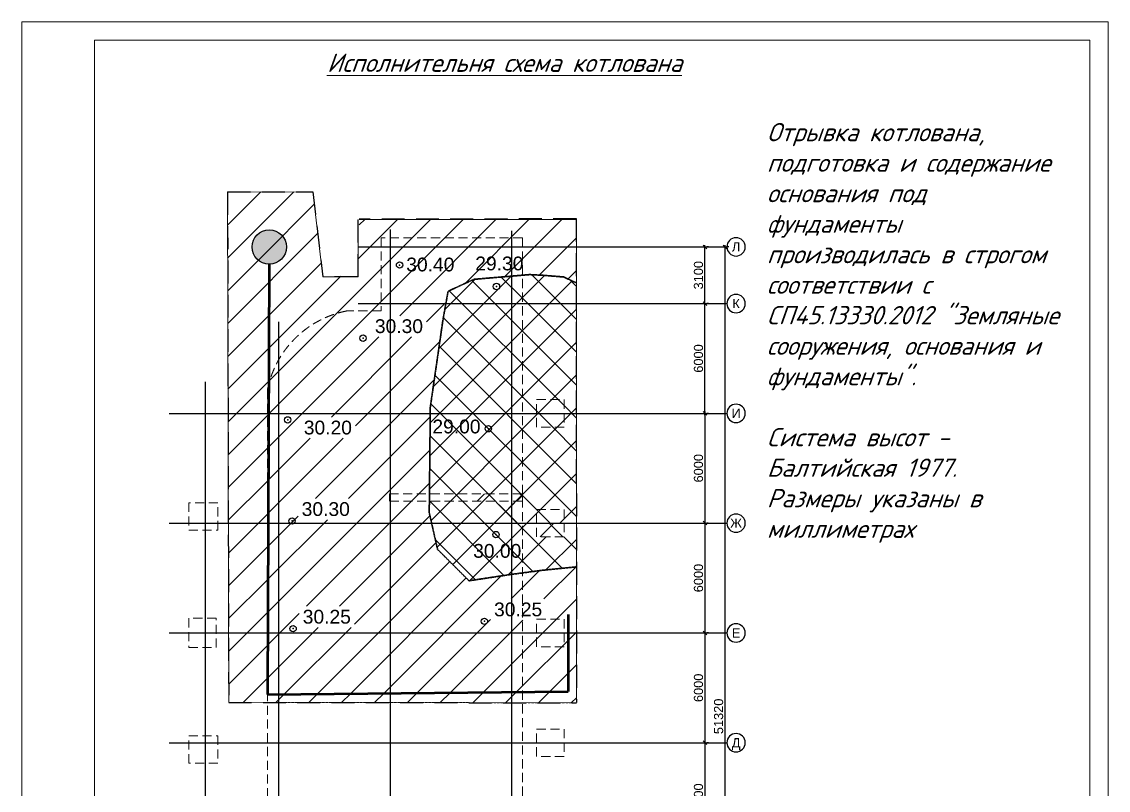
# Model space of a CAD drawing. Header units: millimetres. Extents: x 167692 to 236549, y 27054 to 111054.
# Drawn here: x 167709 to 227109, y 69054 to 111054 of the extents above; entities that cross this region are included whole.
import ezdxf
from ezdxf.enums import TextEntityAlignment as Align

# ---------------------------------------------------------------- set-up
doc = ezdxf.new("R2010")
doc.units = ezdxf.units.MM
doc.header["$PDMODE"] = 32
doc.header["$PDSIZE"] = 350
doc.linetypes.add('ACAD_ISO04W100', pattern=[30.5, 24, -3, 0.5, -3])
doc.linetypes.add('невидимая', pattern=[0.375, 0.25, -0.125])
doc.layers.add('Оси', color=250, linetype='ACAD_ISO04W100')
for name, color, linetype, lineweight in [('Оси_Dim', 167, 'Continuous', 25), ('Размеры', 7, 'Continuous', 25), ('Размеры КР', 7, 'Continuous', 13), ('Фунд_Осн', 204, 'невидимая', 35)]:
    doc.layers.add(name, color=color, linetype=linetype, lineweight=lineweight)
doc.styles.get("Standard").update_dxf_attribs({"font": 'arial.ttf', "height": 500})
doc.styles.add('ГОСТ', font='GOST Common Italic.ttf', dxfattribs={"oblique": 5, "height": 600})
doc.linetypes.add('ОТКОС2', pattern='A,0.25,[130,ltypeshp.shx,S=0.375,R=0,X=0,Y=0.375],0.5,[130,ltypeshp.shx,S=1,R=0,X=0,Y=1],0.25', length=1)
doc.dimstyles.new('DIM100$0', dxfattribs={"dimscale": 100, "dimtxt": 2.5, "dimasz": 2, "dimexe": 1, "dimexo": 2, "dimgap": 1, "dimtad": 1, "dimdec": 0, "dimdsep": 46, "dimtxsty": 'Standard', "dimblk1": 'OBLIQUE', "dimblk2": 'OBLIQUE', "dimsah": 1, "dimcen": 1, "dimdle": 1, "dimadec": 0, "dimazin": 0, "dimtfac": 1, "dimtdec": 0, "dimtmove": 2, "dimatfit": 3, "dimldrblk": 'OBLIQUE', "dimfxl": 1, "dimtolj": 1, "dimtzin": 0, "dimarcsym": 0})
doc.dimstyles.new('DIM200', dxfattribs={"dimscale": 200, "dimtxt": 2.5, "dimasz": 2, "dimexe": 1, "dimexo": 2, "dimgap": 1, "dimtad": 1, "dimdec": 0, "dimdsep": 46, "dimtxsty": 'Standard', "dimblk1": 'OBLIQUE', "dimblk2": 'OBLIQUE', "dimsah": 1, "dimcen": 1, "dimdle": 1, "dimadec": 0, "dimazin": 0, "dimtfac": 1, "dimtdec": 0, "dimtofl": 0, "dimtmove": 1, "dimatfit": 3, "dimldrblk": 'OBLIQUE', "dimfxl": 1, "dimtolj": 1, "dimtzin": 0, "dimarcsym": 0})
pattern_1 = [(45, (-705.8, -2821.3), (-898.0256, 898.0256), []), (135, (-705.8, -2821.3), (-898.0256, -898.0256), [])]

# ---------------------------------------------------------------- blocks, each defined once
blk = doc.blocks.new('IND_AXIS')
at = {"color": 0, "linetype": 'Continuous'}
blk.add_circle((0, 0), 5, dxfattribs=at)
at = {"color": 0, "linetype": 'ByBlock', "oblique": 10, "width": 0.8}
blk.add_attdef('IND_OSI', text='', height=3.5, dxfattribs=at).set_placement((0, 0), align=Align.MIDDLE_CENTER)
blk = doc.blocks.new('_OBLIQUE')
at = {"color": 0, "linetype": 'ByBlock'}
blk.add_line((-0.5, -0.5), (0.5, 0.5), dxfattribs=at)
blk = doc.blocks.new('*D5')
at = {"layer": 'DEFPOINTS', "color": 0, "transparency": 16777216}
for p in [(206162, 98751), (206162, 98751), (206162, 47431)]:
    blk.add_point(p, dxfattribs=at)
at = {"layer": 'Оси_Dim', "color": 0, "lineweight": -2, "transparency": 16777216}
for p, q in [((206162, 47331), (206162, 98851)), ((206362, 98751), (206262, 98751)), ((206362, 47431), (206262, 47431))]:
    blk.add_line(p, q, dxfattribs=at)
at = {"layer": 'Оси_Dim', "color": 0, "lineweight": -2, "transparency": 16777216, "xscale": 200, "yscale": 200, "zscale": 200}
for p, rotation in [((206162, 98751), 90), ((206162, 47431), 270)]:
    blk.add_blockref('_OBLIQUE', p, dxfattribs=dict(at, rotation=rotation))
at = {"layer": 'Оси_Dim', "color": 0, "transparency": 16777216, "insert": (205807, 73091), "char_height": 500, "attachment_point": 5, "rotation": 90}
blk.add_mtext('\\A1;51320', dxfattribs=at)
blk = doc.blocks.new('*D6')
at = {"layer": 'DEFPOINTS', "color": 0, "transparency": 16777216}
for p in [(205062, 89651), (205030, 83651), (205062, 83651)]:
    blk.add_point(p, dxfattribs=at)
at = {"layer": 'Оси_Dim', "color": 0, "lineweight": -2, "transparency": 16777216}
for p, q in [((205062, 89751), (205062, 83551)), ((205262, 89651), (205162, 89651)), ((205230, 83651), (205162, 83651))]:
    blk.add_line(p, q, dxfattribs=at)
at = {"layer": 'Оси_Dim', "color": 0, "lineweight": -2, "transparency": 16777216, "xscale": 200, "yscale": 200, "zscale": 200}
for p, rotation in [((205062, 89651), 90), ((205062, 83651), 270)]:
    blk.add_blockref('_OBLIQUE', p, dxfattribs=dict(at, rotation=rotation))
at = {"layer": 'Оси_Dim', "color": 0, "transparency": 16777216, "insert": (204707, 86651), "char_height": 500, "attachment_point": 5, "rotation": 90}
blk.add_mtext('\\A1;6000', dxfattribs=at)
blk = doc.blocks.new('*D7')
at = {"layer": 'DEFPOINTS', "color": 0, "transparency": 16777216}
for p in [(205030, 83651), (205062, 77651), (205062, 77651)]:
    blk.add_point(p, dxfattribs=at)
at = {"layer": 'Оси_Dim', "color": 0, "lineweight": -2, "transparency": 16777216}
for p, q in [((205062, 83751), (205062, 77551)), ((205230, 83651), (205162, 83651)), ((205262, 77651), (205162, 77651))]:
    blk.add_line(p, q, dxfattribs=at)
at = {"layer": 'Оси_Dim', "color": 0, "lineweight": -2, "transparency": 16777216, "xscale": 200, "yscale": 200, "zscale": 200}
for p, rotation in [((205062, 83651), 90), ((205062, 77651), 270)]:
    blk.add_blockref('_OBLIQUE', p, dxfattribs=dict(at, rotation=rotation))
at = {"layer": 'Оси_Dim', "color": 0, "transparency": 16777216, "insert": (204707, 80651), "char_height": 500, "attachment_point": 5, "rotation": 90}
blk.add_mtext('\\A1;6000', dxfattribs=at)
blk = doc.blocks.new('*D8')
at = {"layer": 'DEFPOINTS', "color": 0, "transparency": 16777216}
for p in [(205062, 77651), (205062, 71651), (205062, 71651)]:
    blk.add_point(p, dxfattribs=at)
at = {"layer": 'Оси_Dim', "color": 0, "lineweight": -2, "transparency": 16777216}
for p, q in [((205062, 77751), (205062, 71551)), ((205262, 77651), (205162, 77651)), ((205262, 71651), (205162, 71651))]:
    blk.add_line(p, q, dxfattribs=at)
at = {"layer": 'Оси_Dim', "color": 0, "lineweight": -2, "transparency": 16777216, "xscale": 200, "yscale": 200, "zscale": 200}
for p, rotation in [((205062, 77651), 90), ((205062, 71651), 270)]:
    blk.add_blockref('_OBLIQUE', p, dxfattribs=dict(at, rotation=rotation))
at = {"layer": 'Оси_Dim', "color": 0, "transparency": 16777216, "insert": (204707, 74651), "char_height": 500, "attachment_point": 5, "rotation": 90}
blk.add_mtext('\\A1;6000', dxfattribs=at)
blk = doc.blocks.new('*D9')
at = {"layer": 'DEFPOINTS', "color": 0, "transparency": 16777216}
for p in [(205062, 71651), (205062, 65651), (205099, 65651)]:
    blk.add_point(p, dxfattribs=at)
at = {"layer": 'Оси_Dim', "color": 0, "lineweight": -2, "transparency": 16777216}
for p, q in [((205062, 71751), (205062, 65551)), ((205262, 71651), (205162, 71651)), ((204899, 65651), (204962, 65651))]:
    blk.add_line(p, q, dxfattribs=at)
at = {"layer": 'Оси_Dim', "color": 0, "lineweight": -2, "transparency": 16777216, "xscale": 200, "yscale": 200, "zscale": 200}
for p, rotation in [((205062, 71651), 90), ((205062, 65651), 270)]:
    blk.add_blockref('_OBLIQUE', p, dxfattribs=dict(at, rotation=rotation))
at = {"layer": 'Оси_Dim', "color": 0, "transparency": 16777216, "insert": (204707, 68651), "char_height": 500, "attachment_point": 5, "rotation": 90}
blk.add_mtext('\\A1;6000', dxfattribs=at)
blk = doc.blocks.new('*D13')
at = {"layer": 'DEFPOINTS', "color": 0, "transparency": 16777216}
for p in [(205062, 98751), (205062, 98751), (205050, 95651)]:
    blk.add_point(p, dxfattribs=at)
at = {"layer": 'Оси_Dim', "color": 0, "lineweight": -2, "transparency": 16777216}
for p, q in [((205062, 95551), (205062, 98851)), ((205262, 98751), (205162, 98751)), ((205250, 95651), (205162, 95651))]:
    blk.add_line(p, q, dxfattribs=at)
at = {"layer": 'Оси_Dim', "color": 0, "lineweight": -2, "transparency": 16777216, "xscale": 200, "yscale": 200, "zscale": 200}
for p, rotation in [((205062, 98751), 90), ((205062, 95651), 270)]:
    blk.add_blockref('_OBLIQUE', p, dxfattribs=dict(at, rotation=rotation))
at = {"layer": 'Оси_Dim', "color": 0, "transparency": 16777216, "insert": (204707, 97201), "char_height": 500, "attachment_point": 5, "rotation": 90}
blk.add_mtext('\\A1;3100', dxfattribs=at)
blk = doc.blocks.new('*D14')
at = {"layer": 'DEFPOINTS', "color": 0, "transparency": 16777216}
for p in [(205062, 95651), (205062, 95651), (205062, 89651)]:
    blk.add_point(p, dxfattribs=at)
at = {"layer": 'Оси_Dim', "color": 0, "lineweight": -2, "transparency": 16777216}
for p, q in [((205062, 89551), (205062, 95751)), ((205262, 95651), (205162, 95651)), ((205262, 89651), (205162, 89651))]:
    blk.add_line(p, q, dxfattribs=at)
at = {"layer": 'Оси_Dim', "color": 0, "lineweight": -2, "transparency": 16777216, "xscale": 200, "yscale": 200, "zscale": 200}
for p, rotation in [((205062, 95651), 90), ((205062, 89651), 270)]:
    blk.add_blockref('_OBLIQUE', p, dxfattribs=dict(at, rotation=rotation))
at = {"layer": 'Оси_Dim', "color": 0, "transparency": 16777216, "insert": (204707, 92651), "char_height": 500, "attachment_point": 5, "rotation": 90}
blk.add_mtext('\\A1;6000', dxfattribs=at)

msp = doc.modelspace()

# ---------------------------------------------------------------- hatches: boundary and pattern name
at = {"layer": 'Оси', "lineweight": 5, "true_color": 0x636466}
h = msp.add_hatch(dxfattribs=at)
h.set_pattern_fill('ANSI31', color=251, scale=400)
edge = h.paths.add_edge_path(flags=17)
edge.add_arc((181240.1, 98743.6), 941.2, 0, 360)
edge = h.paths.add_edge_path()
edge.add_line((183614.8, 101756.5), (178960.4, 101756.5))
edge.add_line((178960.4, 101756.5), (178960.4, 99121.8))
edge.add_line((178960.4, 99121.8), (178984.5, 89650.6))
edge.add_line((178984.5, 89650.6), (181138, 89650.6))
edge.add_line((181138, 89650.6), (181138, 90920.2))
edge.add_arc((186533, 89850.6), 5500, 165.358469, 168.78642, ccw=False)
edge.add_line((181211.6, 91240.8), (181240.1, 97802.3))
edge.add_arc((181240.1, 98743.6), 941.2, 180, 270, ccw=False)
edge.add_arc((181240.1, 98743.6), 941.2, 0, 180, ccw=False)
edge.add_arc((181240.1, 98743.6), 941.2, -90, 0, ccw=False)
edge.add_line((181240.1, 97802.3), (181211.6, 91240.8))
edge.add_arc((186533, 89850.6), 5500, 100.942499, 165.358469, ccw=False)
edge.add_line((185489, 95250.6), (187358, 95250.6))
edge.add_line((187358, 95250.6), (187358, 98750.6))
edge.add_line((187358, 98750.6), (186134.6, 98750.6))
edge.add_line((186134.6, 98750.6), (186102.2, 97110.3))
edge.add_line((186102.2, 97110.3), (184159.6, 97186.7))
edge.add_line((184159.6, 97186.7), (183614.8, 101756.5))
edge = h.paths.add_edge_path()
edge.add_line((190731, 94725.1), (190896.4, 95650.6))
edge.add_line((190896.4, 95650.6), (187358, 95650.6))
edge.add_line((187358, 95650.6), (187358, 95250.6))
edge.add_line((187358, 95250.6), (185489, 95250.6))
edge.add_arc((186533, 89850.6), 5500, 100.942499, 165.358469)
edge.add_line((181211.6, 91240.8), (181204.7, 89650.6))
edge.add_line((181204.7, 89650.6), (190041.8, 89650.6))
edge.add_line((190041.8, 89650.6), (190045.1, 89984.5))
edge.add_line((190045.1, 89984.5), (190731, 94725.1))
h.paths.add_polyline_path([(190041.8, 89650.6), (186159.8, 89650.6), (186155.6, 83650.6), (190117.3, 83650.6), (189988, 84215.8), (189994.3, 84850.6), (187808, 84850.6), (187808, 85250.6), (189998.2, 85250.6)])
h.paths.add_polyline_path([(186159.8, 89650.6), (182162, 89650.6), (182157.5, 83650.6), (186155.6, 83650.6)])
h.paths.add_polyline_path([(181138, 89650.6), (178984.5, 89650.6), (178999.7, 83650.6), (181138, 83650.6)])
h.paths.add_polyline_path([(182162, 89650.6), (181204.7, 89650.6), (181178.6, 83650.6), (182157.5, 83650.6)])
h.paths.add_polyline_path([(181138, 83650.6), (178999.7, 83650.6), (179015, 77650.6), (181138, 77650.6)])
h.paths.add_polyline_path([(182157.5, 83650.6), (181178.6, 83650.6), (181152.6, 77650.6), (182153.1, 77650.6)])
h.paths.add_polyline_path([(186155.6, 83650.6), (182157.5, 83650.6), (182153.1, 77650.6), (186151.5, 77650.6)])
h.paths.add_polyline_path([(190445.2, 82216.8), (190117.3, 83650.6), (186155.6, 83650.6), (186151.5, 77650.6), (192269.3, 77650.6), (192271.1, 80519.9), (192160, 80503.3)])
h.paths.add_polyline_path([(195078, 80930.1), (194446.4, 80846), (192271.1, 80519.9), (192269.3, 77650.6), (195078, 77650.6)])
h.paths.add_polyline_path([(197358, 78400.6), (195858, 78400.6), (195858, 77650.6), (197358, 77650.6)], flags=17)
h.paths.add_polyline_path([(197358, 77650.6), (195858, 77650.6), (195858, 76900.6), (197358, 76900.6)], flags=17)
h.paths.add_polyline_path([(195078, 77650.6), (192269.3, 77650.6), (192267.2, 74389.2), (195078, 74413.5)])
h.paths.add_polyline_path([(192269.3, 77650.6), (186151.5, 77650.6), (186149.2, 74336.3), (192267.2, 74389.2)])
h.paths.add_polyline_path([(186151.5, 77650.6), (182153.1, 77650.6), (182150.7, 74301.7), (186149.2, 74336.3)])
h.paths.add_polyline_path([(182153.1, 77650.6), (181152.6, 77650.6), (181138, 74293), (182150.7, 74301.7)])
h.paths.add_polyline_path([(181138, 77650.6), (179015, 77650.6), (179024.7, 73842.8), (181138, 73842.8)])
h.paths.add_polyline_path([(186823.4, 93834.1), (189840.2, 93834.1), (189840.2, 94988.1), (186823.4, 94988.1)], flags=16)
h.paths.add_polyline_path([(182822.3, 83838.8), (185839.1, 83838.8), (185839.1, 84992.8), (182822.3, 84992.8)], flags=16)
h.paths.add_polyline_path([(182936.6, 88293.8), (185953.4, 88293.8), (185953.4, 89447.9), (182936.6, 89447.9)], flags=16)
h.paths.add_polyline_path([(182879.4, 77955.8), (185896.3, 77955.8), (185896.3, 79109.9), (182879.4, 79109.9)], flags=16)
h.paths.add_polyline_path([(193339.5, 78355.7), (196356.3, 78355.7), (196356.3, 79509.7), (193339.5, 79509.7)])
h.paths.add_polyline_path([(198036.3, 77650.6), (198032.6, 81291.1), (197981.4, 81255.7), (196161.1, 81074.4), (195078, 80930.1), (195078, 77650.6), (195858, 77650.6), (195858, 78400.6), (197358, 78400.6), (197358, 77650.6)])
h.paths.add_polyline_path([(198039.5, 74439.1), (198036.3, 77650.6), (197358, 77650.6), (197358, 76900.6), (195858, 76900.6), (195858, 77650.6), (195078, 77650.6), (195078, 74413.5)])
h = msp.add_hatch(dxfattribs=at)
h.set_pattern_fill('ANSI31', color=251, scale=400)
h.paths.add_polyline_path([(192281.5, 96909.4), (192282.6, 98750.6), (187358, 98750.6), (187358, 95650.6), (190896.4, 95650.6), (191016.8, 96324.4)])
h.paths.add_polyline_path([(195078, 98750.6), (192282.6, 98750.6), (192281.5, 96909.4), (192421.3, 96974.1), (195078, 97201.3)])
h.paths.add_polyline_path([(195078, 99250.6), (192282.9, 99250.6), (192282.6, 98750.6), (195078, 98750.6)], flags=17)
h.paths.add_polyline_path([(192282.9, 99250.6), (187358, 99250.6), (187358, 98750.6), (192282.6, 98750.6)], flags=17)
h.paths.add_polyline_path([(188538.1, 97203.9), (191555, 97203.9), (191555, 98357.9), (188538.1, 98357.9)], flags=24)
h.paths.add_polyline_path([(192310.6, 97261), (195327.5, 97261), (195327.5, 98415.1), (192310.6, 98415.1)], flags=9)
h.paths.add_polyline_path([(198017.2, 96792.2), (198015.2, 98750.6), (195078, 98750.6), (195078, 97201.3), (195474.6, 97235.2), (196252.5, 97192), (197333.1, 97105.6), (197894.9, 96846.5)])
h.paths.add_polyline_path([(198015.2, 98750.6), (198013.7, 100278.3), (193172.8, 100273), (186164.2, 100250.5), (186134.6, 98750.6), (187358, 98750.6), (187358, 99250.6), (195078, 99250.6), (195078, 98750.6)])
at = {"layer": 'Оси', "true_color": 0x000000}
h = msp.add_hatch(color=18, dxfattribs=at)
h.dxf.hatch_style = 1
h.paths.add_polyline_path([(180298.8, 98743.6, 1), (182181.3, 98743.6, 1)])
at = {"layer": 'Оси', "lineweight": 5, "true_color": 0x636466}
h = msp.add_hatch(dxfattribs=at)
h.set_pattern_fill('ANSI37', color=251, scale=400)
h.set_pattern_definition(pattern_1)
h.paths.add_polyline_path([(195078, 95650.6), (191016.8, 96324.4), (190731, 94725.1), (190045.1, 89984.5), (189988, 84215.8), (190445.2, 82216.8), (195078, 89650.6)])
h.paths.add_polyline_path([(195089.5, 97233.1), (192449.4, 96976.5), (191016.8, 96324.4), (195078, 95650.6)])
h.paths.add_polyline_path([(195078, 89650.6), (190445.2, 82216.8), (192160, 80503.3), (194446.4, 80846)])
h.paths.add_polyline_path([(198032.6, 81291.1), (198030.3, 83650.6), (197358, 83650.6), (197358, 82900.6), (195858, 82900.6), (195858, 83650.6), (195434.1, 80977.6), (197981.4, 81255.7)])
h.paths.add_polyline_path([(198030.3, 83650.6), (198024.3, 89650.6), (197358, 89650.6), (197358, 88900.6), (195858, 88900.6), (195858, 89650.6), (195078, 89650.6), (194446.4, 80846), (195434.1, 80977.6), (195858, 83650.6), (195858, 84400.6), (197358, 84400.6), (197358, 83650.6)])
h.paths.add_polyline_path([(198024.3, 89650.6), (198018.3, 95650.6), (195078, 95650.6), (195078, 89650.6), (195858, 89650.6), (195858, 90400.6), (197358, 90400.6), (197358, 89650.6)])
h.paths.add_polyline_path([(198018.3, 95650.6), (198017.2, 96792.2), (197894.9, 96846.5), (197333.1, 97105.6), (196252.5, 97192), (195474.6, 97235.2), (195078, 97235.2), (195078, 95650.6)])
h = msp.add_hatch(dxfattribs=at)
h.set_pattern_fill('ANSI37', color=251, scale=400)
h.set_pattern_definition(pattern_1)
h.paths.add_polyline_path([(197358, 89650.6), (195858, 89650.6), (195858, 88900.6), (197358, 88900.6)])
h.paths.add_polyline_path([(197358, 84400.6), (195858, 84400.6), (195858, 83650.6), (197358, 83650.6)])
h.paths.add_polyline_path([(197358, 90400.6), (195858, 90400.6), (195858, 89650.6), (197358, 89650.6)])
h = msp.add_hatch(dxfattribs=at)
h.set_pattern_fill('ANSI31', color=251, scale=400)
h.paths.add_polyline_path([(189998.2, 85250.6), (187808, 85250.6), (187808, 84850.6), (189994.3, 84850.6)])
h = msp.add_hatch(dxfattribs=at)
h.set_pattern_fill('ANSI31', color=251, scale=400)
h.paths.add_polyline_path([(193702.1, 85250.6), (192274.1, 85250.6), (192273.8, 84850.6), (193771.4, 84850.6)])
h = msp.add_hatch(dxfattribs=at)
h.set_pattern_fill('ANSI37', color=251, scale=480)
h.paths.add_polyline_path([(195078, 85250.6), (193702.1, 85250.6), (193771.4, 84850.6), (195078, 84850.6)])
h = msp.add_hatch(dxfattribs=at)
h.set_pattern_fill('ANSI37', color=251, scale=400)
h.set_pattern_definition(pattern_1)
h.paths.add_polyline_path([(195078, 84850.6), (193771.4, 84850.6), (193979.3, 83650.6), (195078, 83650.6)])
at = {"layer": 'Оси', "lineweight": 5}
h = msp.add_hatch(dxfattribs=at)
h.set_pattern_fill('ANSI37', color=256, scale=400)
h.paths.add_polyline_path([(197358, 83650.6), (195858, 83650.6), (195858, 82900.6), (197358, 82900.6)])
at = {"layer": 'Оси', "lineweight": 5, "true_color": 0x636466}
h = msp.add_hatch(dxfattribs=at)
h.set_pattern_fill('ANSI31', color=251, scale=400)
h.paths.add_polyline_path([(186149.2, 74336.3), (181138, 74293), (181138, 73842.8), (186148.8, 73842.8)])
h.paths.add_polyline_path([(192267.2, 74389.2), (186149.2, 74336.3), (186148.8, 73842.8), (192266.9, 73842.8)])
h.paths.add_polyline_path([(195078, 74413.5), (192267.2, 74389.2), (192266.9, 73842.8), (195078, 73842.8)])
h.paths.add_polyline_path([(198040.1, 73842.8), (198039.5, 74439.1), (195078, 74413.5), (195078, 73842.8)])

# ---------------------------------------------------------------- linework, layer by layer
at = {"layer": 'Оси'}
for p, q in [((187858, 99702.2), (187858, 41940.6)), ((194478, 99635.1), (194478, 41940.6)), ((186102.2, 98750.6), (206262.2, 98750.6)), ((186102.2, 95650.6), (206262.2, 95650.6)), ((181738, 94650.6), (181738, 41940.6)), ((177738, 91375.9), (177738, 41940.6)), ((175762.2, 89650.6), (206262.2, 89650.6)), ((175762.2, 89650.6), (199814.7, 89650.6)), ((175762.2, 83650.6), (206262.2, 83650.6)), ((175762.2, 83650.6), (199814.7, 83650.6)), ((175762.2, 77650.6), (206262.2, 77650.6)), ((175762.2, 77650.6), (199814.7, 77650.6)), ((175762.2, 71650.6), (206262.2, 71650.6)), ((175762.2, 71650.6), (199814.7, 71650.6))]:
    msp.add_line(p, q, dxfattribs=at)
at = {"layer": 'Оси', "lineweight": 35}
msp.add_lwpolyline([(198032.6, 81291.1), (197981.4, 81255.7), (196161.1, 81074.4), (194446.4, 80846), (192160, 80503.3), (190445.2, 82216.8), (189988, 84215.8), (190045.1, 89984.5), (190731, 94725.1), (191016.8, 96324.4), (192421.3, 96974.1), (195474.6, 97235.2), (196252.5, 97192), (196252.5, 97192), (197333.1, 97105.6), (197894.9, 96846.5), (198017.2, 96792.2)], dxfattribs=at)
at = {"layer": 'Размеры', "lineweight": 70}
for p, q in [((181240.1, 97802.3), (181138, 74293)), ((197588.3, 78662.2), (197588.3, 74453.7)), ((181138, 74293), (197588.3, 74453.7))]:
    msp.add_line(p, q, dxfattribs=at)
at = {"layer": 'Размеры'}
msp.add_circle((181240.1, 98743.6), 941.2, dxfattribs=at)
at = {"layer": 'Размеры', "color": 0}
for p in [(188366.7, 97758.6), (193660.6, 96583.1), (186366.8, 93761.8), (182249.4, 89294.8), (193220.1, 88810.6), (182484.7, 83769.8), (193634.3, 83026.3), (193001.9, 78286.7), (182541.8, 77886.9)]:
    msp.add_point(p, dxfattribs=at)
at = {"layer": 'Размеры КР', "color": 1, "linetype": 'невидимая', "lineweight": 30, "ltscale": 5000}
for p, q in [((178960.4, 101756.5), (179024.7, 73842.8)), ((178960.4, 101756.5), (183614.8, 101756.5)), ((183614.8, 101756.5), (184168.7, 97110.3)), ((186102.2, 97110.3), (186092.9, 100250.3)), ((198013.7, 100278.3), (186164.5, 100265.5)), ((198013.7, 100280.6), (198040.1, 73842.8)), ((186053.5, 97110.3), (184168.8, 97110.3)), ((179024.7, 73842.8), (198040.1, 73839.5))]:
    msp.add_line(p, q, dxfattribs=at)
at = {"layer": 'Размеры КР', "color": 250, "linetype": 'ОТКОС2', "lineweight": 13, "ltscale": 500}
for p, q in [((178960.4, 101756.5), (179024.7, 73842.8)), ((183614.8, 101756.5), (178960.4, 101745.8)), ((184168.8, 97110.3), (183614.8, 101756.5)), ((186092.9, 100250.3), (186102.2, 97110.3)), ((198041.5, 100249.8), (186163.1, 100250.5)), ((198040.1, 73842.8), (198041.5, 100295.6)), ((186102.2, 97110.3), (184168.8, 97110.3)), ((179024.7, 73842.8), (198040.1, 73839.5))]:
    msp.add_line(p, q, dxfattribs=at)
at = {"layer": 'Размеры КР', "color": 250, "linetype": 'невидимая', "lineweight": 13, "ltscale": 500}
msp.add_line((181138, 73842.8), (198040.1, 73839.5), dxfattribs=at)
at = {"layer": 'Размеры КР', "color": 250, "lineweight": 20}
msp.add_lwpolyline([(227109, 27053.5), (227109, 111053.5), (167709, 111053.5), (167709, 27053.5), (227109, 27053.5)], dxfattribs=at)
msp.add_lwpolyline([(226109, 110053.5), (171691.6, 110053.5), (171691.6, 28053.5), (226109, 28053.5)], close=True, dxfattribs=at)
at = {"layer": 'Фунд_Осн', "lineweight": 9, "ltscale": 2000}
msp.add_lwpolyline([(188978, 46830.6), (196978, 46830.6), (196978, 53030.6), (195308, 53030.6), (195308, 59750.6), (195078, 59750.6), (195078, 99250.6), (187358, 99250.6), (187358, 95250.6), (185489, 95250.6, 0.3049862), (181138, 90920.2), (181138, 60470.6), (177138, 60470.6), (177138, 51430.6, 0.3763997), (181138, 46869.9)], format="xyb", dxfattribs=at)
for points in [[(195858, 88900.6), (195858, 90400.6), (197358, 90400.6), (197358, 88900.6)], [(187808, 85250.6), (195078, 85250.6), (195078, 84850.6), (187808, 84850.6)], [(176838, 84770.6), (176838, 83270.6), (178438, 83270.6), (178438, 84770.6)], [(195858, 82900.6), (195858, 84400.6), (197358, 84400.6), (197358, 82900.6)], [(176838, 78450.6), (176838, 76850.6), (178338, 76850.6), (178338, 78450.6)], [(195858, 76900.6), (195858, 78400.6), (197358, 78400.6), (197358, 76900.6)], [(176838, 70530.6), (176838, 72030.6), (178438, 72030.6), (178438, 70530.6)], [(195858, 70900.6), (195858, 72400.6), (197358, 72400.6), (197358, 70900.6)]]:
    msp.add_lwpolyline(points, close=True, dxfattribs=at)

# ---------------------------------------------------------------- block references
at = {"layer": 'Оси'}
ref = msp.add_blockref('IND_AXIS', (206762.2, 98750.6), dxfattribs=dict(at, xscale=-100, yscale=100, zscale=100))
ref.add_attrib('IND_OSI', 'Л', dxfattribs={"layer": '0', "color": 0, "linetype": 'ByBlock', "height": 500}).set_placement((206762.2, 98750.6), align=Align.MIDDLE_CENTER)
ref = msp.add_blockref('IND_AXIS', (206762.2, 95650.6), dxfattribs=dict(at, xscale=-100, yscale=100, zscale=100))
ref.add_attrib('IND_OSI', 'К', dxfattribs={"layer": '0', "color": 0, "linetype": 'ByBlock', "height": 500}).set_placement((206762.2, 95650.6), align=Align.MIDDLE_CENTER)
ref = msp.add_blockref('IND_AXIS', (206762.2, 89650.6), dxfattribs=dict(at, xscale=-100, yscale=100, zscale=100))
ref.add_attrib('IND_OSI', 'И', dxfattribs={"layer": '0', "color": 0, "linetype": 'ByBlock', "height": 500}).set_placement((206762.2, 89650.6), align=Align.MIDDLE_CENTER)
ref = msp.add_blockref('IND_AXIS', (206762.2, 83650.6), dxfattribs=dict(at, xscale=-100, yscale=100, zscale=100))
ref.add_attrib('IND_OSI', 'Ж', dxfattribs={"layer": '0', "color": 0, "linetype": 'ByBlock', "height": 500}).set_placement((206762.2, 83650.6), align=Align.MIDDLE_CENTER)
ref = msp.add_blockref('IND_AXIS', (206762.2, 77650.6), dxfattribs=dict(at, xscale=-100, yscale=100, zscale=100))
ref.add_attrib('IND_OSI', 'Е', dxfattribs={"layer": '0', "color": 0, "linetype": 'ByBlock', "height": 500}).set_placement((206762.2, 77650.6), align=Align.MIDDLE_CENTER)
ref = msp.add_blockref('IND_AXIS', (206762.2, 71650.6), dxfattribs=dict(at, xscale=-100, yscale=100, zscale=100))
ref.add_attrib('IND_OSI', 'Д', dxfattribs={"layer": '0', "color": 0, "linetype": 'ByBlock', "height": 500}).set_placement((206762.2, 71650.6), align=Align.MIDDLE_CENTER)

# ---------------------------------------------------------------- texts
at = {"layer": 'Размеры'}
for s, p in [('30.40', (188730.5, 97409.6)), ('29.30', (192503, 97466.7)), ('30.30', (187015.7, 94039.8)), ('30.20', (183128.9, 88499.5)), ('29.00', (190159.4, 88556.6)), ('30.30', (183014.6, 84044.5)), ('30.00', (192388.6, 81759.8)), ('30.25', (193531.8, 78561.3)), ('30.25', (183071.7, 78161.5))]:
    msp.add_text(s, height=752.93, dxfattribs=at).set_placement(p)
at = {"layer": 'Размеры КР', "color": 1, "lineweight": 20, "insert": (184397.1, 109311.9), "char_height": 1000, "attachment_point": 1, "style": 'ГОСТ'}
msp.add_mtext_dynamic_manual_height_columns('{\\L\\C7;Исполнительня схема котлована}', width=23734.512, gutter_width=1500, heights=[0], dxfattribs=at)
at = {"layer": 'Размеры КР', "color": 1, "lineweight": 13, "insert": (208441, 105519.8), "char_height": 1000, "attachment_point": 1, "style": 'ГОСТ'}
msp.add_mtext_dynamic_manual_height_columns('{\\C7;Отрывка котлована, подготовка и содержание основания под фундаменты производилась в строгом соответствии с СП45.13330.2012 "Земляные сооружения, основания и фундаменты".\\P\\PСистема высот - Балтийская 1977.                      \\PРазмеры указаны в миллиметрах}', width=16138.826, gutter_width=1500, heights=[57614], dxfattribs=at)

# ---------------------------------------------------------------- dimensions: what is measured, and where the dimension line sits
at = {"layer": 'Оси_Dim'}
for base, p1, p2, angle, picture, middle in [((205062.2, 98750.6), (205050.2, 95650.6), (205062.2, 98750.6), 270, '*D13', (204706.8, 97200.6)), ((205062.2, 95650.6), (205062.2, 89650.6), (205062.2, 95650.6), 270, '*D14', (204706.9, 92650.6)), ((205062.2, 83650.6), (205062.2, 89650.6), (205029.9, 83650.6), 90, '*D6', (204706.9, 86650.6)), ((205062.2, 77650.6), (205029.9, 83650.6), (205062.2, 77650.6), 90, '*D7', (204706.9, 80650.6)), ((205062.2, 71650.6), (205062.2, 77650.6), (205062.2, 71650.6), 90, '*D8', (204706.9, 74650.6)), ((205062.2, 65650.6), (205062.2, 71650.6), (205099.4, 65650.6), 90, '*D9', (204706.9, 68650.6))]:
    dim = msp.add_linear_dim(base=base, p1=p1, p2=p2, angle=angle, dimstyle='DIM100$0', dxfattribs=at)
    dim.commit()
    dim.dimension.update_dxf_attribs({"geometry": picture, "text_midpoint": middle})
dim = msp.add_linear_dim(base=(206162.2, 98750.6), p1=(206162.2, 47430.6), p2=(206162.2, 98750.6), angle=90, dimstyle='DIM200', override={"dimscale": 100}, dxfattribs=at)
dim.commit()
dim.dimension.update_dxf_attribs({"geometry": '*D5', "text_midpoint": (205806.8, 73090.6)})

doc.saveas('drawing.dxf')
